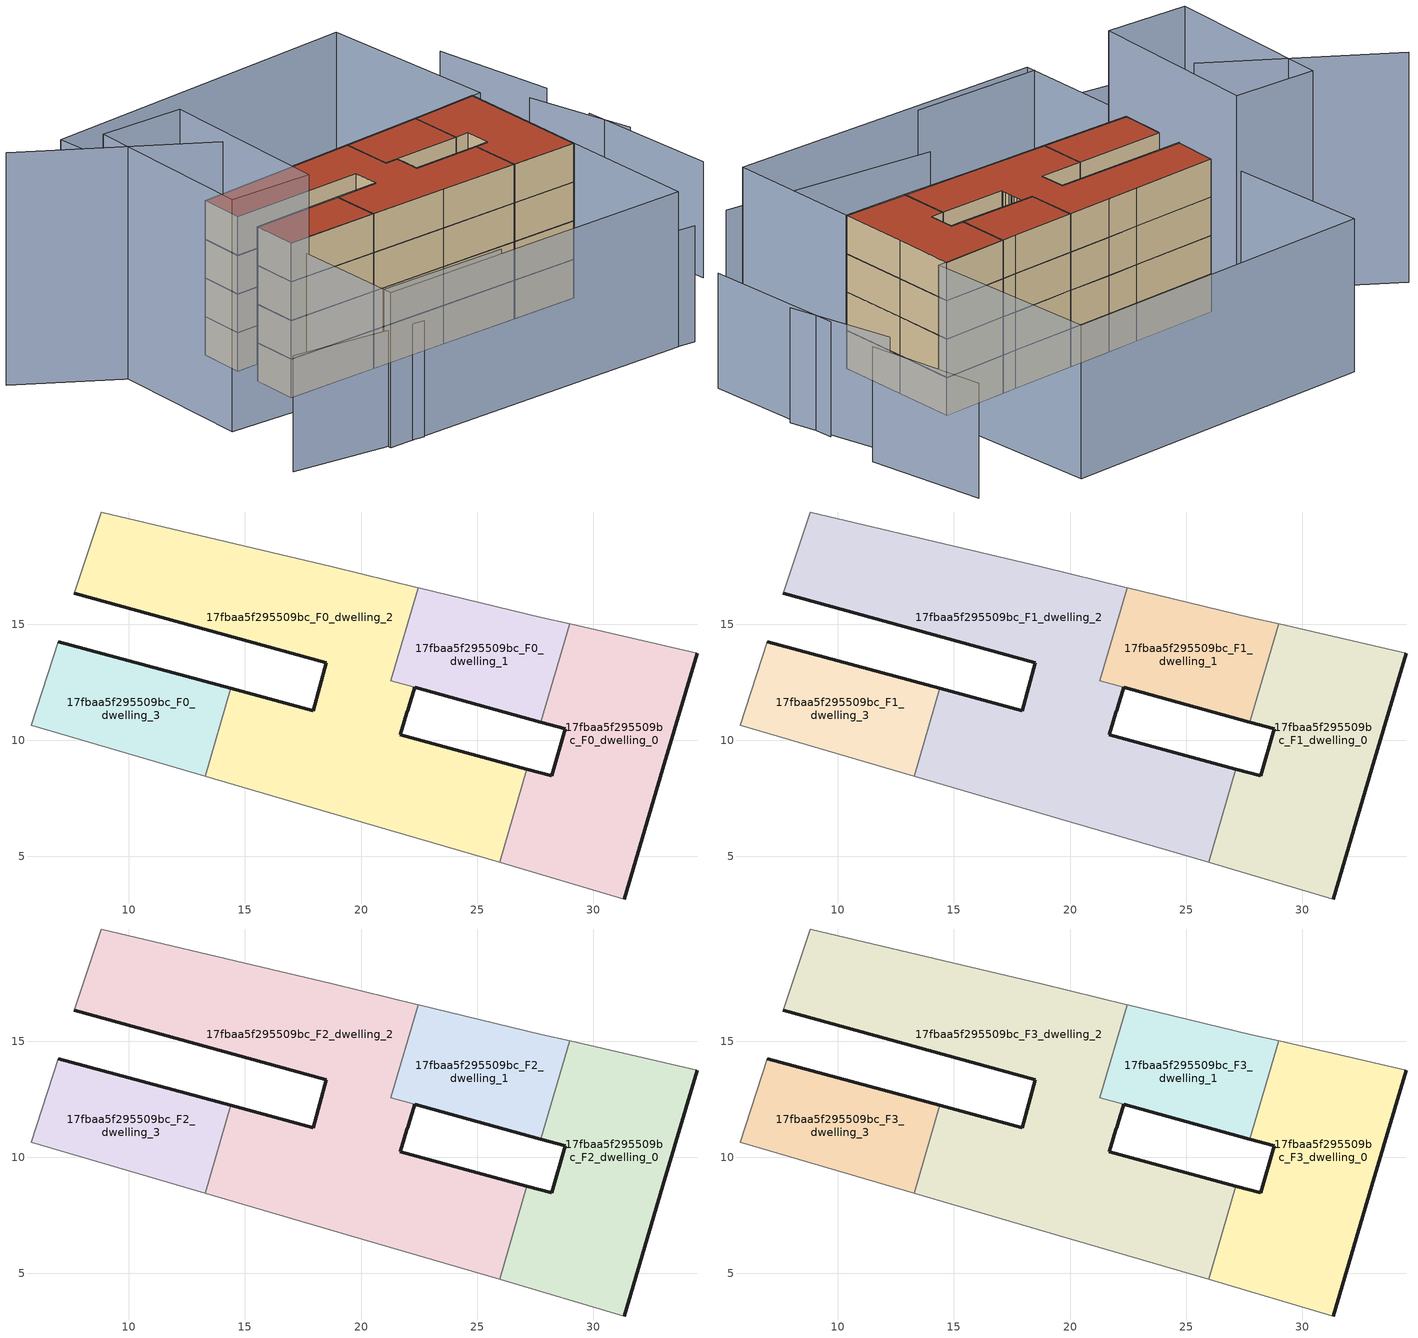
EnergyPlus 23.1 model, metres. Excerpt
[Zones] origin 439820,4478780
17fbaa5f295509bc_F0_dwelling_0
 floor ground (EU_floor_Construction): 31.33,3.17 32.99,8.77 34.48,13.75 28.98,15.02 27.74,10.78 28.79,10.49 28.22,8.47 27.15,8.76 25.97,4.74 z0
 wall outside (EU_wall_Construction): 27.15,8.76 28.22,8.47 28.79,10.49 27.74,10.78 / 34.48,13.75 32.99,8.77 31.33,3.17 z0:3
 wall adiabatic (EU_wall_Construction): 31.33,3.17 25.97,4.74 / 28.98,15.02 34.48,13.75 z0:3
 wall to 17fbaa5f295509bc_F0_dwelling_2 (EU_wall_Construction): 25.97,4.74 27.15,8.76 z0:3
 wall to 17fbaa5f295509bc_F0_dwelling_1 (EU_wall_Construction): 27.74,10.78 28.98,15.02 z0:3
17fbaa5f295509bc_F0_dwelling_1
 floor ground (EU_floor_Construction): 27.74,10.78 28.98,15.02 27.8,15.29 22.46,16.58 21.28,12.58 22.31,12.29 z0
 wall outside (EU_wall_Construction): 27.74,10.78 22.31,12.29 z0:3
 wall to 17fbaa5f295509bc_F0_dwelling_2 (EU_wall_Construction): 22.31,12.29 21.28,12.58 22.46,16.58 z0:3
 wall adiabatic (EU_wall_Construction): 22.46,16.58 27.8,15.29 28.98,15.02 z0:3
17fbaa5f295509bc_F0_dwelling_2
 floor ground (EU_floor_Construction): 25.97,4.74 27.15,8.76 21.7,10.25 21.74,10.39 21.83,10.68 21.91,10.97 22,11.25 22.01,11.28 22.09,11.57 22.18,11.86 22.27,12.14 22.31,12.29 21.28,12.58 22.46,16.58 22.45,16.58 18.76,17.47 16.11,18.1 8.82,19.83 7.65,16.34 18.51,13.34 17.95,11.28 14.39,12.24 13.28,8.46 19.53,6.63 z0
 wall outside (EU_wall_Construction): 14.39,12.24 17.95,11.28 18.51,13.34 7.65,16.34 / 22.31,12.29 22.27,12.14 22.18,11.86 22.09,11.57 22.01,11.28 22,11.25 21.91,10.97 21.83,10.68 21.74,10.39 21.7,10.25 27.15,8.76 z0:3
 wall adiabatic (EU_wall_Construction): 25.97,4.74 19.53,6.63 13.28,8.46 / 7.65,16.34 8.82,19.83 16.11,18.1 18.76,17.47 22.45,16.58 22.46,16.58 z0:3
 wall to 17fbaa5f295509bc_F0_dwelling_3 (EU_wall_Construction): 13.28,8.46 14.39,12.24 z0:3
17fbaa5f295509bc_F0_dwelling_3
 floor ground (EU_floor_Construction): 13.28,8.46 14.39,12.24 6.95,14.24 5.79,10.66 z0
 wall outside (EU_wall_Construction): 6.95,14.24 14.39,12.24 z0:3
 wall adiabatic (EU_wall_Construction): 13.28,8.46 5.79,10.66 6.95,14.24 z0:3
17fbaa5f295509bc_F1_dwelling_0
 floor to 17fbaa5f295509bc_F0_dwelling_0 (EU_floor_Construction): 31.33,3.17 32.99,8.77 34.48,13.75 28.98,15.02 27.74,10.78 28.79,10.49 28.22,8.47 27.15,8.76 25.97,4.74 z3
 wall outside (EU_wall_Construction): 27.15,8.76 28.22,8.47 28.79,10.49 27.74,10.78 / 34.48,13.75 32.99,8.77 31.33,3.17 z3:6
 wall adiabatic (EU_wall_Construction): 31.33,3.17 25.97,4.74 / 28.98,15.02 34.48,13.75 z3:6
 wall to 17fbaa5f295509bc_F1_dwelling_2 (EU_wall_Construction): 25.97,4.74 27.15,8.76 z3:6
 wall to 17fbaa5f295509bc_F1_dwelling_1 (EU_wall_Construction): 27.74,10.78 28.98,15.02 z3:6
17fbaa5f295509bc_F1_dwelling_1
 floor to 17fbaa5f295509bc_F0_dwelling_1 (EU_floor_Construction): 27.74,10.78 28.98,15.02 27.8,15.29 22.46,16.58 21.28,12.58 22.31,12.29 z3
 wall outside (EU_wall_Construction): 27.74,10.78 22.31,12.29 z3:6
 wall to 17fbaa5f295509bc_F1_dwelling_2 (EU_wall_Construction): 22.31,12.29 21.28,12.58 22.46,16.58 z3:6
 wall adiabatic (EU_wall_Construction): 22.46,16.58 27.8,15.29 28.98,15.02 z3:6
17fbaa5f295509bc_F1_dwelling_2
 floor to 17fbaa5f295509bc_F0_dwelling_2 (EU_floor_Construction): 25.97,4.74 27.15,8.76 21.7,10.25 21.74,10.39 21.83,10.68 21.91,10.97 22,11.25 22.01,11.28 22.09,11.57 22.18,11.86 22.27,12.14 22.31,12.29 21.28,12.58 22.46,16.58 22.45,16.58 18.76,17.47 16.11,18.1 8.82,19.83 7.65,16.34 18.51,13.34 17.95,11.28 14.39,12.24 13.28,8.46 19.53,6.63 z3
 wall outside (EU_wall_Construction): 14.39,12.24 17.95,11.28 18.51,13.34 7.65,16.34 / 22.31,12.29 22.27,12.14 22.18,11.86 22.09,11.57 22.01,11.28 22,11.25 21.91,10.97 21.83,10.68 21.74,10.39 21.7,10.25 27.15,8.76 z3:6
 wall adiabatic (EU_wall_Construction): 25.97,4.74 19.53,6.63 13.28,8.46 / 7.65,16.34 8.82,19.83 16.11,18.1 18.76,17.47 22.45,16.58 22.46,16.58 z3:6
 wall to 17fbaa5f295509bc_F1_dwelling_3 (EU_wall_Construction): 13.28,8.46 14.39,12.24 z3:6
17fbaa5f295509bc_F1_dwelling_3
 floor to 17fbaa5f295509bc_F0_dwelling_3 (EU_floor_Construction): 13.28,8.46 14.39,12.24 6.95,14.24 5.79,10.66 z3
 wall outside (EU_wall_Construction): 6.95,14.24 14.39,12.24 z3:6
 wall adiabatic (EU_wall_Construction): 13.28,8.46 5.79,10.66 6.95,14.24 z3:6
17fbaa5f295509bc_F2_dwelling_0
 floor to 17fbaa5f295509bc_F1_dwelling_0 (EU_floor_Construction): 31.33,3.17 32.99,8.77 34.48,13.75 28.98,15.02 27.74,10.78 28.79,10.49 28.22,8.47 27.15,8.76 25.97,4.74 z6
 wall outside (EU_wall_Construction): 27.15,8.76 28.22,8.47 28.79,10.49 27.74,10.78 / 34.48,13.75 32.99,8.77 31.33,3.17 z6:9
 wall adiabatic (EU_wall_Construction): 31.33,3.17 25.97,4.74 / 28.98,15.02 34.48,13.75 z6:9
 wall to 17fbaa5f295509bc_F2_dwelling_2 (EU_wall_Construction): 25.97,4.74 27.15,8.76 z6:9
 wall to 17fbaa5f295509bc_F2_dwelling_1 (EU_wall_Construction): 27.74,10.78 28.98,15.02 z6:9
17fbaa5f295509bc_F2_dwelling_1
 floor to 17fbaa5f295509bc_F1_dwelling_1 (EU_floor_Construction): 27.74,10.78 28.98,15.02 27.8,15.29 22.46,16.58 21.28,12.58 22.31,12.29 z6
 wall outside (EU_wall_Construction): 27.74,10.78 22.31,12.29 z6:9
 wall to 17fbaa5f295509bc_F2_dwelling_2 (EU_wall_Construction): 22.31,12.29 21.28,12.58 22.46,16.58 z6:9
 wall adiabatic (EU_wall_Construction): 22.46,16.58 27.8,15.29 28.98,15.02 z6:9
17fbaa5f295509bc_F2_dwelling_2
 floor to 17fbaa5f295509bc_F1_dwelling_2 (EU_floor_Construction): 25.97,4.74 27.15,8.76 21.7,10.25 21.74,10.39 21.83,10.68 21.91,10.97 22,11.25 22.01,11.28 22.09,11.57 22.18,11.86 22.27,12.14 22.31,12.29 21.28,12.58 22.46,16.58 22.45,16.58 18.76,17.47 16.11,18.1 8.82,19.83 7.65,16.34 18.51,13.34 17.95,11.28 14.39,12.24 13.28,8.46 19.53,6.63 z6
 wall outside (EU_wall_Construction): 14.39,12.24 17.95,11.28 18.51,13.34 7.65,16.34 / 22.31,12.29 22.27,12.14 22.18,11.86 22.09,11.57 22.01,11.28 22,11.25 21.91,10.97 21.83,10.68 21.74,10.39 21.7,10.25 27.15,8.76 z6:9
 wall adiabatic (EU_wall_Construction): 25.97,4.74 19.53,6.63 13.28,8.46 / 7.65,16.34 8.82,19.83 16.11,18.1 18.76,17.47 22.45,16.58 22.46,16.58 z6:9
 wall to 17fbaa5f295509bc_F2_dwelling_3 (EU_wall_Construction): 13.28,8.46 14.39,12.24 z6:9
17fbaa5f295509bc_F2_dwelling_3
 floor to 17fbaa5f295509bc_F1_dwelling_3 (EU_floor_Construction): 13.28,8.46 14.39,12.24 6.95,14.24 5.79,10.66 z6
 wall outside (EU_wall_Construction): 6.95,14.24 14.39,12.24 z6:9
 wall adiabatic (EU_wall_Construction): 13.28,8.46 5.79,10.66 6.95,14.24 z6:9
17fbaa5f295509bc_F3_dwelling_0
 floor to 17fbaa5f295509bc_F2_dwelling_0 (EU_floor_Construction): 31.33,3.17 32.99,8.77 34.48,13.75 28.98,15.02 27.74,10.78 28.79,10.49 28.22,8.47 27.15,8.76 25.97,4.74 z9
 wall outside (EU_wall_Construction): 27.15,8.76 28.22,8.47 28.79,10.49 27.74,10.78 / 34.48,13.75 32.99,8.77 31.33,3.17 z9:12
 wall adiabatic (EU_wall_Construction): 31.33,3.17 25.97,4.74 / 28.98,15.02 34.48,13.75 z9:12
 wall to 17fbaa5f295509bc_F3_dwelling_2 (EU_wall_Construction): 25.97,4.74 27.15,8.76 z9:12
 wall to 17fbaa5f295509bc_F3_dwelling_1 (EU_wall_Construction): 27.74,10.78 28.98,15.02 z9:12
 roof outside (EU_roof_Construction): 34.48,13.75 32.99,8.77 31.33,3.17 25.97,4.74 27.15,8.76 28.22,8.47 28.79,10.49 27.74,10.78 28.98,15.02 z12
17fbaa5f295509bc_F3_dwelling_1
 floor to 17fbaa5f295509bc_F2_dwelling_1 (EU_floor_Construction): 27.74,10.78 28.98,15.02 27.8,15.29 22.46,16.58 21.28,12.58 22.31,12.29 z9
 wall outside (EU_wall_Construction): 27.74,10.78 22.31,12.29 z9:12
 wall to 17fbaa5f295509bc_F3_dwelling_2 (EU_wall_Construction): 22.31,12.29 21.28,12.58 22.46,16.58 z9:12
 wall adiabatic (EU_wall_Construction): 22.46,16.58 27.8,15.29 28.98,15.02 z9:12
 roof outside (EU_roof_Construction): 28.98,15.02 27.74,10.78 22.31,12.29 21.28,12.58 22.46,16.58 27.8,15.29 z12
17fbaa5f295509bc_F3_dwelling_2
 floor to 17fbaa5f295509bc_F2_dwelling_2 (EU_floor_Construction): 25.97,4.74 27.15,8.76 21.7,10.25 21.74,10.39 21.83,10.68 21.91,10.97 22,11.25 22.01,11.28 22.09,11.57 22.18,11.86 22.27,12.14 22.31,12.29 21.28,12.58 22.46,16.58 22.45,16.58 18.76,17.47 16.11,18.1 8.82,19.83 7.65,16.34 18.51,13.34 17.95,11.28 14.39,12.24 13.28,8.46 19.53,6.63 z9
 wall outside (EU_wall_Construction): 14.39,12.24 17.95,11.28 18.51,13.34 7.65,16.34 / 22.31,12.29 22.27,12.14 22.18,11.86 22.09,11.57 22.01,11.28 22,11.25 21.91,10.97 21.83,10.68 21.74,10.39 21.7,10.25 27.15,8.76 z9:12
 wall adiabatic (EU_wall_Construction): 25.97,4.74 19.53,6.63 13.28,8.46 / 7.65,16.34 8.82,19.83 16.11,18.1 18.76,17.47 22.45,16.58 22.46,16.58 z9:12
 wall to 17fbaa5f295509bc_F3_dwelling_3 (EU_wall_Construction): 13.28,8.46 14.39,12.24 z9:12
 roof outside (EU_roof_Construction): 22.46,16.58 21.28,12.58 22.31,12.29 22.27,12.14 22.18,11.86 22.09,11.57 22.01,11.28 22,11.25 21.91,10.97 21.83,10.68 21.74,10.39 21.7,10.25 27.15,8.76 25.97,4.74 19.53,6.63 13.28,8.46 14.39,12.24 17.95,11.28 18.51,13.34 7.65,16.34 8.82,19.83 16.11,18.1 18.76,17.47 22.45,16.58 z12
17fbaa5f295509bc_F3_dwelling_3
 floor to 17fbaa5f295509bc_F2_dwelling_3 (EU_floor_Construction): 13.28,8.46 14.39,12.24 6.95,14.24 5.79,10.66 z9
 wall outside (EU_wall_Construction): 6.95,14.24 14.39,12.24 z9:12
 wall adiabatic (EU_wall_Construction): 13.28,8.46 5.79,10.66 6.95,14.24 z9:12
 roof outside (EU_roof_Construction): 14.39,12.24 13.28,8.46 5.79,10.66 6.95,14.24 z12
shading: 2.46,0.76 12.95,-2.43 / 31.33,3.17 28.13,-7.63 / 28.13,-7.63 2.29,0.02 / 2.29,0.02 5.49,10.82 / 5.49,10.82 31.33,3.17 / 35.18,13.52 8.82,19.83 / 8.82,19.83 12.24,34.12 / 12.24,34.12 38.6,27.81 / 38.6,27.81 35.18,13.52 z0:12; 12.94,-1.45 29.47,-8.17 / -4.99,3.59 5.16,-0.97 / 39.2,-2.65 42.01,8.7 / 41.5,4.95 42.05,13.75 / 44.11,13.62 45.46,23.46 z0:9; -3.16,28.9 6.73,17 / 9.87,22.63 5.14,8.74 / 5.14,8.74 -1.43,10.98 / -1.43,10.98 3.29,24.86 / 3.29,24.86 9.87,22.63 z0:18
[Building]
EU S2 Campaign: North Axis=0; Terrain=City; Solar Distribution=FullExterior
[Site:Location]
Madrid: Latitude=40.5; Longitude=-3.5; Time Zone=1; Elevation=609
[SizingPeriod:WeatherFileDays]
AnnualSizingPeriod: Begin Month=1; Begin Day of Month=1; End Month=12; End Day of Month=31; Day of Week for Start Day=Monday; Use Weather File Daylight Saving Period=No; Use Weather File Rain and Snow Indicators=No
[MATERIAL]
EU_InternalMass_Material: Roughness=MediumRough; Thickness=0.1; Conductivity=1; Density=1800; Specific Heat=900; Thermal Absorptance=0.9; Solar Absorptance=0.7; Visible Absorptance=0.7
[MATERIAL:NOMASS] Roughness=MediumRough; Thermal Absorptance=0.9; Solar Absorptance=0.7; Visible Absorptance=0.7
Name | Thermal Resistance
EU_wall_NoMass | 0.419739
EU_roof_NoMass | 0.352165
EU_floor_NoMass | 0.608284
[CONSTRUCTION]
EU_wall_Construction: EU_wall_NoMass
EU_roof_Construction: EU_roof_NoMass
EU_floor_Construction: EU_floor_NoMass
EU_InternalMass_Construction: EU_InternalMass_Material
[ZONE] Type=1; Multiplier=1; Ceiling Height=autocalculate; Floor Area=autocalculate; Part of Total Floor Area=Yes
Name | Volume
17fbaa5f295509bc_F0_dwelling_0; 17fbaa5f295509bc_F1_dwelling_0; 17fbaa5f295509bc_F2_dwelling_0; 17fbaa5f295509bc_F3_dwelling_0 | 175.99
17fbaa5f295509bc_F0_dwelling_1; 17fbaa5f295509bc_F1_dwelling_1; 17fbaa5f295509bc_F2_dwelling_1; 17fbaa5f295509bc_F3_dwelling_1 | 86.0889
17fbaa5f295509bc_F0_dwelling_2; 17fbaa5f295509bc_F1_dwelling_2; 17fbaa5f295509bc_F2_dwelling_2; 17fbaa5f295509bc_F3_dwelling_2 | 352.299
17fbaa5f295509bc_F0_dwelling_3; 17fbaa5f295509bc_F1_dwelling_3; 17fbaa5f295509bc_F2_dwelling_3; 17fbaa5f295509bc_F3_dwelling_3 | 89.562
[INTERNALMASS] Construction=EU_InternalMass_Construction
Name | Zone or ZoneList | Surface Area
17fbaa5f295509bc_F0_dwelling_0_EU_InternalMass | 17fbaa5f295509bc_F0_dwelling_0 | 58.6636
17fbaa5f295509bc_F0_dwelling_1_EU_InternalMass | 17fbaa5f295509bc_F0_dwelling_1 | 28.6961
17fbaa5f295509bc_F0_dwelling_2_EU_InternalMass | 17fbaa5f295509bc_F0_dwelling_2 | 117.433
17fbaa5f295509bc_F0_dwelling_3_EU_InternalMass | 17fbaa5f295509bc_F0_dwelling_3 | 29.8541
17fbaa5f295509bc_F1_dwelling_0_EU_InternalMass | 17fbaa5f295509bc_F1_dwelling_0 | 58.6636
17fbaa5f295509bc_F1_dwelling_1_EU_InternalMass | 17fbaa5f295509bc_F1_dwelling_1 | 28.6961
17fbaa5f295509bc_F1_dwelling_2_EU_InternalMass | 17fbaa5f295509bc_F1_dwelling_2 | 117.433
17fbaa5f295509bc_F1_dwelling_3_EU_InternalMass | 17fbaa5f295509bc_F1_dwelling_3 | 29.8541
17fbaa5f295509bc_F2_dwelling_0_EU_InternalMass | 17fbaa5f295509bc_F2_dwelling_0 | 58.6636
17fbaa5f295509bc_F2_dwelling_1_EU_InternalMass | 17fbaa5f295509bc_F2_dwelling_1 | 28.6961
17fbaa5f295509bc_F2_dwelling_2_EU_InternalMass | 17fbaa5f295509bc_F2_dwelling_2 | 117.433
17fbaa5f295509bc_F2_dwelling_3_EU_InternalMass | 17fbaa5f295509bc_F2_dwelling_3 | 29.8541
17fbaa5f295509bc_F3_dwelling_0_EU_InternalMass | 17fbaa5f295509bc_F3_dwelling_0 | 58.6636
17fbaa5f295509bc_F3_dwelling_1_EU_InternalMass | 17fbaa5f295509bc_F3_dwelling_1 | 28.6961
17fbaa5f295509bc_F3_dwelling_2_EU_InternalMass | 17fbaa5f295509bc_F3_dwelling_2 | 117.433
17fbaa5f295509bc_F3_dwelling_3_EU_InternalMass | 17fbaa5f295509bc_F3_dwelling_3 | 29.8541
[OTHEREQUIPMENT] Fuel Type=Electricity; Design Level Calculation Method=Watts/Area; Power per Zone Floor Area=1; Fraction Latent=0; Fraction Radiant=0; Fraction Lost=0; Carbon Dioxide Generation Rate=0; EndUse Subcategory=EU_Step8_InternalGains
Name | Zone or ZoneList or Space or SpaceList | Schedule
EU_Step8_InternalGain_17fbaa5f295509bc_F0_dwelling_0_f000 | 17fbaa5f295509bc_F0_dwelling_0 | EU_Step8_GainSchedule_17fbaa5f295509bc_F0_dwelling_0_f000
EU_Step8_InternalGain_17fbaa5f295509bc_F0_dwelling_1_f000 | 17fbaa5f295509bc_F0_dwelling_1 | EU_Step8_GainSchedule_17fbaa5f295509bc_F0_dwelling_1_f000
EU_Step8_InternalGain_17fbaa5f295509bc_F0_dwelling_2_f000 | 17fbaa5f295509bc_F0_dwelling_2 | EU_Step8_GainSchedule_17fbaa5f295509bc_F0_dwelling_2_f000
EU_Step8_InternalGain_17fbaa5f295509bc_F0_dwelling_3_f000 | 17fbaa5f295509bc_F0_dwelling_3 | EU_Step8_GainSchedule_17fbaa5f295509bc_F0_dwelling_3_f000
EU_Step8_InternalGain_17fbaa5f295509bc_F1_dwelling_0_f000 | 17fbaa5f295509bc_F1_dwelling_0 | EU_Step8_GainSchedule_17fbaa5f295509bc_F1_dwelling_0_f000
EU_Step8_InternalGain_17fbaa5f295509bc_F1_dwelling_1_f000 | 17fbaa5f295509bc_F1_dwelling_1 | EU_Step8_GainSchedule_17fbaa5f295509bc_F1_dwelling_1_f000
EU_Step8_InternalGain_17fbaa5f295509bc_F1_dwelling_2_f000 | 17fbaa5f295509bc_F1_dwelling_2 | EU_Step8_GainSchedule_17fbaa5f295509bc_F1_dwelling_2_f000
EU_Step8_InternalGain_17fbaa5f295509bc_F1_dwelling_3_f000 | 17fbaa5f295509bc_F1_dwelling_3 | EU_Step8_GainSchedule_17fbaa5f295509bc_F1_dwelling_3_f000
EU_Step8_InternalGain_17fbaa5f295509bc_F2_dwelling_0_f000 | 17fbaa5f295509bc_F2_dwelling_0 | EU_Step8_GainSchedule_17fbaa5f295509bc_F2_dwelling_0_f000
EU_Step8_InternalGain_17fbaa5f295509bc_F2_dwelling_1_f000 | 17fbaa5f295509bc_F2_dwelling_1 | EU_Step8_GainSchedule_17fbaa5f295509bc_F2_dwelling_1_f000
EU_Step8_InternalGain_17fbaa5f295509bc_F2_dwelling_2_f000 | 17fbaa5f295509bc_F2_dwelling_2 | EU_Step8_GainSchedule_17fbaa5f295509bc_F2_dwelling_2_f000
EU_Step8_InternalGain_17fbaa5f295509bc_F2_dwelling_3_f000 | 17fbaa5f295509bc_F2_dwelling_3 | EU_Step8_GainSchedule_17fbaa5f295509bc_F2_dwelling_3_f000
EU_Step8_InternalGain_17fbaa5f295509bc_F3_dwelling_0_f000 | 17fbaa5f295509bc_F3_dwelling_0 | EU_Step8_GainSchedule_17fbaa5f295509bc_F3_dwelling_0_f000
EU_Step8_InternalGain_17fbaa5f295509bc_F3_dwelling_1_f000 | 17fbaa5f295509bc_F3_dwelling_1 | EU_Step8_GainSchedule_17fbaa5f295509bc_F3_dwelling_1_f000
EU_Step8_InternalGain_17fbaa5f295509bc_F3_dwelling_2_f000 | 17fbaa5f295509bc_F3_dwelling_2 | EU_Step8_GainSchedule_17fbaa5f295509bc_F3_dwelling_2_f000
EU_Step8_InternalGain_17fbaa5f295509bc_F3_dwelling_3_f000 | 17fbaa5f295509bc_F3_dwelling_3 | EU_Step8_GainSchedule_17fbaa5f295509bc_F3_dwelling_3_f000
[ZONEVENTILATION:DESIGNFLOWRATE] Schedule=EU_AlwaysOn; Design Flow Rate Calculation Method=AirChanges/Hour; Air Changes per Hour=0.703302; Ventilation Type=Natural; Fan Pressure Rise=0; Fan Total Efficiency=1; Constant Term Coefficient=1; Temperature Term Coefficient=0; Velocity Term Coefficient=0; Velocity Squared Term Coefficient=0; Minimum Indoor Temperature=-100; Maximum Indoor Temperature=100; Delta Temperature=-100; Minimum Outdoor Temperature=-100; Maximum Outdoor Temperature=100; Maximum Wind Speed=40
Name | Zone or ZoneList or Space or SpaceList
EU_ConstantAir_17fbaa5f295509bc_F0_dwelling_0 | 17fbaa5f295509bc_F0_dwelling_0
EU_ConstantAir_17fbaa5f295509bc_F0_dwelling_1 | 17fbaa5f295509bc_F0_dwelling_1
EU_ConstantAir_17fbaa5f295509bc_F0_dwelling_2 | 17fbaa5f295509bc_F0_dwelling_2
EU_ConstantAir_17fbaa5f295509bc_F0_dwelling_3 | 17fbaa5f295509bc_F0_dwelling_3
EU_ConstantAir_17fbaa5f295509bc_F1_dwelling_0 | 17fbaa5f295509bc_F1_dwelling_0
EU_ConstantAir_17fbaa5f295509bc_F1_dwelling_1 | 17fbaa5f295509bc_F1_dwelling_1
EU_ConstantAir_17fbaa5f295509bc_F1_dwelling_2 | 17fbaa5f295509bc_F1_dwelling_2
EU_ConstantAir_17fbaa5f295509bc_F1_dwelling_3 | 17fbaa5f295509bc_F1_dwelling_3
EU_ConstantAir_17fbaa5f295509bc_F2_dwelling_0 | 17fbaa5f295509bc_F2_dwelling_0
EU_ConstantAir_17fbaa5f295509bc_F2_dwelling_1 | 17fbaa5f295509bc_F2_dwelling_1
EU_ConstantAir_17fbaa5f295509bc_F2_dwelling_2 | 17fbaa5f295509bc_F2_dwelling_2
EU_ConstantAir_17fbaa5f295509bc_F2_dwelling_3 | 17fbaa5f295509bc_F2_dwelling_3
EU_ConstantAir_17fbaa5f295509bc_F3_dwelling_0 | 17fbaa5f295509bc_F3_dwelling_0
EU_ConstantAir_17fbaa5f295509bc_F3_dwelling_1 | 17fbaa5f295509bc_F3_dwelling_1
EU_ConstantAir_17fbaa5f295509bc_F3_dwelling_2 | 17fbaa5f295509bc_F3_dwelling_2
EU_ConstantAir_17fbaa5f295509bc_F3_dwelling_3 | 17fbaa5f295509bc_F3_dwelling_3
[HVACTEMPLATE:THERMOSTAT] Constant Heating Setpoint=20; Constant Cooling Setpoint=50
EU_HeatOnly_17fbaa5f295509bc_F0_dwelling_0; EU_HeatOnly_17fbaa5f295509bc_F0_dwelling_1; EU_HeatOnly_17fbaa5f295509bc_F0_dwelling_2; EU_HeatOnly_17fbaa5f295509bc_F0_dwelling_3; EU_HeatOnly_17fbaa5f295509bc_F1_dwelling_0; EU_HeatOnly_17fbaa5f295509bc_F1_dwelling_1; EU_HeatOnly_17fbaa5f295509bc_F1_dwelling_2; EU_HeatOnly_17fbaa5f295509bc_F1_dwelling_3; EU_HeatOnly_17fbaa5f295509bc_F2_dwelling_0; EU_HeatOnly_17fbaa5f295509bc_F2_dwelling_1; EU_HeatOnly_17fbaa5f295509bc_F2_dwelling_2; EU_HeatOnly_17fbaa5f295509bc_F2_dwelling_3; EU_HeatOnly_17fbaa5f295509bc_F3_dwelling_0; EU_HeatOnly_17fbaa5f295509bc_F3_dwelling_1; EU_HeatOnly_17fbaa5f295509bc_F3_dwelling_2; EU_HeatOnly_17fbaa5f295509bc_F3_dwelling_3
[HVACTEMPLATE:ZONE:IDEALLOADSAIRSYSTEM] System Availability Schedule=EU_AlwaysOn; Maximum Heating Supply Air Temperature=50; Minimum Cooling Supply Air Temperature=13; Maximum Heating Supply Air Humidity Ratio=0.0156; Minimum Cooling Supply Air Humidity Ratio=0.0077; Heating Limit=NoLimit; Cooling Limit=NoLimit; Heating Availability Schedule=EU_AlwaysOn; Cooling Availability Schedule=EU_CoolingOff; Dehumidification Control Type=ConstantSensibleHeatRatio; Cooling Sensible Heat Ratio=0.7; Dehumidification Setpoint=60; Humidification Control Type=None; Humidification Setpoint=30; Outdoor Air Method=None; Outdoor Air Flow Rate per Person=0.00944; Outdoor Air Flow Rate per Zone Floor Area=0; Outdoor Air Flow Rate per Zone=0; Demand Controlled Ventilation Type=None; Outdoor Air Economizer Type=NoEconomizer; Heat Recovery Type=None; Sensible Heat Recovery Effectiveness=0.7; Latent Heat Recovery Effectiveness=0.65
Name | Template Thermostat
17fbaa5f295509bc_F0_dwelling_0 | EU_HeatOnly_17fbaa5f295509bc_F0_dwelling_0
17fbaa5f295509bc_F0_dwelling_1 | EU_HeatOnly_17fbaa5f295509bc_F0_dwelling_1
17fbaa5f295509bc_F0_dwelling_2 | EU_HeatOnly_17fbaa5f295509bc_F0_dwelling_2
17fbaa5f295509bc_F0_dwelling_3 | EU_HeatOnly_17fbaa5f295509bc_F0_dwelling_3
17fbaa5f295509bc_F1_dwelling_0 | EU_HeatOnly_17fbaa5f295509bc_F1_dwelling_0
17fbaa5f295509bc_F1_dwelling_1 | EU_HeatOnly_17fbaa5f295509bc_F1_dwelling_1
17fbaa5f295509bc_F1_dwelling_2 | EU_HeatOnly_17fbaa5f295509bc_F1_dwelling_2
17fbaa5f295509bc_F1_dwelling_3 | EU_HeatOnly_17fbaa5f295509bc_F1_dwelling_3
17fbaa5f295509bc_F2_dwelling_0 | EU_HeatOnly_17fbaa5f295509bc_F2_dwelling_0
17fbaa5f295509bc_F2_dwelling_1 | EU_HeatOnly_17fbaa5f295509bc_F2_dwelling_1
17fbaa5f295509bc_F2_dwelling_2 | EU_HeatOnly_17fbaa5f295509bc_F2_dwelling_2
17fbaa5f295509bc_F2_dwelling_3 | EU_HeatOnly_17fbaa5f295509bc_F2_dwelling_3
17fbaa5f295509bc_F3_dwelling_0 | EU_HeatOnly_17fbaa5f295509bc_F3_dwelling_0
17fbaa5f295509bc_F3_dwelling_1 | EU_HeatOnly_17fbaa5f295509bc_F3_dwelling_1
17fbaa5f295509bc_F3_dwelling_2 | EU_HeatOnly_17fbaa5f295509bc_F3_dwelling_2
17fbaa5f295509bc_F3_dwelling_3 | EU_HeatOnly_17fbaa5f295509bc_F3_dwelling_3
[SIZING:ZONE] Zone Cooling Design Supply Air Temperature Input Method=SupplyAirTemperature; Zone Cooling Design Supply Air Temperature=13; Zone Heating Design Supply Air Temperature Input Method=SupplyAirTemperature; Zone Heating Design Supply Air Temperature=50; Zone Cooling Design Supply Air Humidity Ratio=0.008; Zone Heating Design Supply Air Humidity Ratio=0.008; Cooling Design Air Flow Method=DesignDay; Cooling Design Air Flow Rate=0; Cooling Minimum Air Flow per Zone Floor Area=0.000762; Cooling Minimum Air Flow=0; Cooling Minimum Air Flow Fraction=0.2; Heating Design Air Flow Method=DesignDay; Heating Design Air Flow Rate=0; Heating Maximum Air Flow per Zone Floor Area=0.002032; Heating Maximum Air Flow=0.141576; Heating Maximum Air Flow Fraction=0.3; Account for Dedicated Outdoor Air System=No; Dedicated Outdoor Air System Control Strategy=NeutralSupplyAir; Dedicated Outdoor Air Low Setpoint Temperature for Design=autosize; Dedicated Outdoor Air High Setpoint Temperature for Design=autosize; Zone Load Sizing Method=Sensible Load Only No Latent Load; Zone Latent Cooling Design Supply Air Humidity Ratio Input Method=HumidityRatioDifference; Zone Cooling Design Supply Air Humidity Ratio Difference=0.005; Zone Latent Heating Design Supply Air Humidity Ratio Input Method=HumidityRatioDifference; Zone Humidification Design Supply Air Humidity Ratio Difference=0.005
17fbaa5f295509bc_F0_dwelling_0; 17fbaa5f295509bc_F0_dwelling_1; 17fbaa5f295509bc_F0_dwelling_2; 17fbaa5f295509bc_F0_dwelling_3; 17fbaa5f295509bc_F1_dwelling_0; 17fbaa5f295509bc_F1_dwelling_1; 17fbaa5f295509bc_F1_dwelling_2; 17fbaa5f295509bc_F1_dwelling_3; 17fbaa5f295509bc_F2_dwelling_0; 17fbaa5f295509bc_F2_dwelling_1; 17fbaa5f295509bc_F2_dwelling_2; 17fbaa5f295509bc_F2_dwelling_3; 17fbaa5f295509bc_F3_dwelling_0; 17fbaa5f295509bc_F3_dwelling_1; 17fbaa5f295509bc_F3_dwelling_2; 17fbaa5f295509bc_F3_dwelling_3
[SCHEDULE:CONSTANT]
Name | Hourly Value
EU_AlwaysOn | 1
EU_CoolingOff | 0
[SCHEDULE:FILE] Column Number=1; Rows to Skip at Top=0; Number of Hours of Data=8760; Column Separator=Comma; Interpolate to Timestep=No; Minutes per Item=60; Adjust Schedule for Daylight Savings=Yes
Name | File
EU_Step8_GainSchedule_17fbaa5f295509bc_F0_dwelling_0_f000 | ../../schedules/17fbaa5f295509bc/17fbaa5f295509bc_F0_dwelling_0_f000_gain.csv
EU_Step8_GainSchedule_17fbaa5f295509bc_F0_dwelling_1_f000 | ../../schedules/17fbaa5f295509bc/17fbaa5f295509bc_F0_dwelling_1_f000_gain.csv
EU_Step8_GainSchedule_17fbaa5f295509bc_F0_dwelling_2_f000 | ../../schedules/17fbaa5f295509bc/17fbaa5f295509bc_F0_dwelling_2_f000_gain.csv
EU_Step8_GainSchedule_17fbaa5f295509bc_F0_dwelling_3_f000 | ../../schedules/17fbaa5f295509bc/17fbaa5f295509bc_F0_dwelling_3_f000_gain.csv
EU_Step8_GainSchedule_17fbaa5f295509bc_F1_dwelling_0_f000 | ../../schedules/17fbaa5f295509bc/17fbaa5f295509bc_F1_dwelling_0_f000_gain.csv
EU_Step8_GainSchedule_17fbaa5f295509bc_F1_dwelling_1_f000 | ../../schedules/17fbaa5f295509bc/17fbaa5f295509bc_F1_dwelling_1_f000_gain.csv
EU_Step8_GainSchedule_17fbaa5f295509bc_F1_dwelling_2_f000 | ../../schedules/17fbaa5f295509bc/17fbaa5f295509bc_F1_dwelling_2_f000_gain.csv
EU_Step8_GainSchedule_17fbaa5f295509bc_F1_dwelling_3_f000 | ../../schedules/17fbaa5f295509bc/17fbaa5f295509bc_F1_dwelling_3_f000_gain.csv
EU_Step8_GainSchedule_17fbaa5f295509bc_F2_dwelling_0_f000 | ../../schedules/17fbaa5f295509bc/17fbaa5f295509bc_F2_dwelling_0_f000_gain.csv
EU_Step8_GainSchedule_17fbaa5f295509bc_F2_dwelling_1_f000 | ../../schedules/17fbaa5f295509bc/17fbaa5f295509bc_F2_dwelling_1_f000_gain.csv
EU_Step8_GainSchedule_17fbaa5f295509bc_F2_dwelling_2_f000 | ../../schedules/17fbaa5f295509bc/17fbaa5f295509bc_F2_dwelling_2_f000_gain.csv
EU_Step8_GainSchedule_17fbaa5f295509bc_F2_dwelling_3_f000 | ../../schedules/17fbaa5f295509bc/17fbaa5f295509bc_F2_dwelling_3_f000_gain.csv
EU_Step8_GainSchedule_17fbaa5f295509bc_F3_dwelling_0_f000 | ../../schedules/17fbaa5f295509bc/17fbaa5f295509bc_F3_dwelling_0_f000_gain.csv
EU_Step8_GainSchedule_17fbaa5f295509bc_F3_dwelling_1_f000 | ../../schedules/17fbaa5f295509bc/17fbaa5f295509bc_F3_dwelling_1_f000_gain.csv
EU_Step8_GainSchedule_17fbaa5f295509bc_F3_dwelling_2_f000 | ../../schedules/17fbaa5f295509bc/17fbaa5f295509bc_F3_dwelling_2_f000_gain.csv
EU_Step8_GainSchedule_17fbaa5f295509bc_F3_dwelling_3_f000 | ../../schedules/17fbaa5f295509bc/17fbaa5f295509bc_F3_dwelling_3_f000_gain.csv
